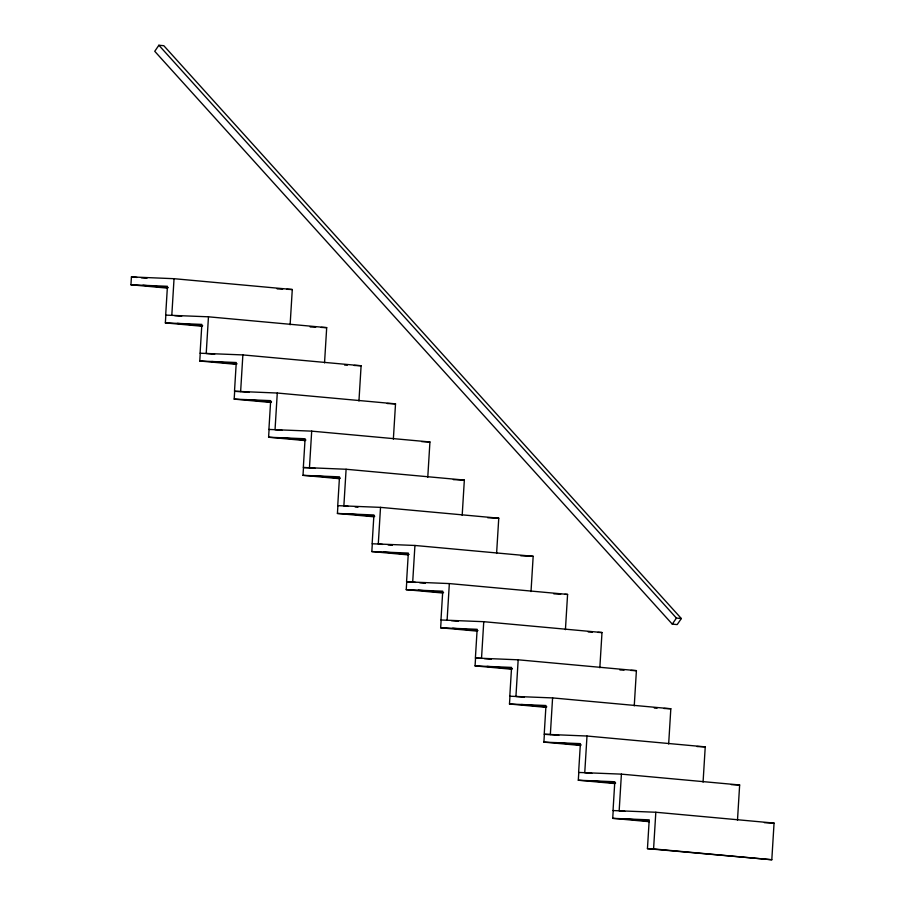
<?xml version="1.0" encoding="UTF-8"?>
<svg xmlns="http://www.w3.org/2000/svg" width="905" height="905" viewBox="0 0 905 905"><rect width="100%" height="100%" fill="white"/><g stroke="black" fill="none" stroke-linecap="round" stroke-linejoin="round"><path stroke-width="1.36" d="M167.538 288.141L130.942 284.781L131.429 276.93L174.043 278.695L292.281 289.521L290.12 324.782M201.951 326.252L165.355 322.893L165.841 315.042M171.803 315.359L174.043 278.695M236.363 364.364L199.767 361.005L200.254 353.154M130.942 284.781L167.436 286.297L165.672 315.11L208.455 316.807L206.216 353.47L214.655 354.24M270.776 402.476L234.18 399.116L234.667 391.265L277.281 393.03L395.519 403.856L393.358 439.117M249.067 392.351L240.628 391.582L242.868 354.918L200.084 353.222L201.849 324.409L165.355 322.893M305.189 440.588L268.593 437.228L269.079 429.377M277.281 393.03L275.041 429.694L282.077 430.339M339.601 478.7L303.005 475.34L303.492 467.489L346.106 469.254L464.344 480.08L462.184 515.341M315.076 468.326L309.453 467.806L311.693 431.142L268.909 429.445L270.674 400.632L234.18 399.116M324.533 362.894L326.694 327.633L208.455 316.807M374.014 516.812L337.418 513.452L337.904 505.601M346.106 469.254L343.866 505.918L348.086 506.302M358.946 401.006L361.106 365.744L242.868 354.918M408.427 554.912L371.831 551.564L372.317 543.713M303.005 475.34L339.499 476.856L337.735 505.657L380.519 507.366L378.279 544.029L382.498 544.414M442.839 593.024L406.243 589.675L406.73 581.825L449.344 583.578L567.582 594.415L565.421 629.676M415.497 582.401L412.691 582.141L414.931 545.466L372.147 543.769L373.912 514.968L337.418 513.452M427.771 477.229L429.932 441.968L311.693 431.142M477.252 631.136L440.656 627.787L441.142 619.925M447.104 620.253L449.344 583.578M511.664 669.248L475.068 665.899L475.555 658.037L518.169 659.802L636.407 670.639L634.247 705.9M406.243 589.675L442.737 591.191L440.973 619.993L483.756 621.69L481.517 658.365L475.385 658.105L477.15 629.303L440.656 627.787M496.596 553.453L498.757 518.192L380.519 507.366M546.077 707.359L509.481 704.011L509.968 696.149M518.169 659.802L515.929 696.477L524.368 697.246M531.009 591.565L533.169 556.303L414.931 545.466M580.49 745.471L543.894 742.123L544.38 734.26L586.994 736.025L705.233 746.863L703.072 782.112M558.781 735.358L550.342 734.589L552.582 697.913L509.798 696.217L511.563 667.415L475.068 665.899M614.902 783.583L578.306 780.234L578.793 772.372M586.994 736.025L584.754 772.7L591.791 773.345M599.834 667.788L601.995 632.527L483.756 621.69M649.315 821.695L612.719 818.346L613.205 810.484M543.894 742.123L580.388 743.627L578.623 772.44L621.407 774.137L619.167 810.812L624.789 811.321M578.306 780.234L614.8 781.739L613.036 810.552L655.82 812.249L774.058 823.086L771.807 859.75L647.448 848.664L649.213 819.851L612.719 818.346M771.807 859.75L653.58 848.924L655.82 812.249M668.659 744L670.82 708.751L552.582 697.913M737.485 820.224L739.645 784.974L621.407 774.137M158.884 45.25L154.744 51.302L672.279 624.122L677.2 624.574L681.341 618.534L163.816 45.703L158.884 45.25L676.42 618.081L681.341 618.534M672.279 624.122L676.42 618.081M277.156 288.899L282.654 289.125M286.772 289.295L292.281 289.521M310.189 326.954L315.687 327.18M321.185 327.406L326.694 327.633M344.601 365.066L347.35 365.179M354.228 365.462L361.106 365.744M199.767 361.005L236.262 362.52L234.497 391.333L240.628 391.582M387.261 403.517L395.519 403.856M421.673 441.629L429.932 441.968M268.593 437.228L305.087 438.744L303.322 467.557L309.453 467.806M453.337 479.627L464.344 480.08M487.75 517.739L498.757 518.192M520.794 555.794L533.169 556.303M371.831 551.564L408.325 553.079L406.56 581.881L412.691 582.141M553.826 593.85L560.704 594.133M564.833 594.302L567.582 594.415M588.239 631.962L592.368 632.131M597.866 632.357L601.995 632.527M619.902 669.949L624.031 670.13M630.898 670.413L636.407 670.639M654.315 708.061L657.064 708.185M663.942 708.468L670.82 708.751M509.481 704.011L545.975 705.515L544.21 734.328L550.342 734.589M696.974 746.523L705.233 746.863M731.387 784.635L739.645 784.974M764.431 822.679L774.058 823.086M647.448 848.664L653.58 848.924M131.429 276.93L137.062 277.439M141.282 277.835L146.915 278.344M142.945 285.279L168.273 287.609M174.608 315.619L181.656 316.264M177.357 323.39L202.686 325.71M211.77 361.502L237.099 363.821M246.183 399.614L271.511 401.933M280.595 437.726L305.924 440.045M315.008 475.838L340.337 478.157M355.122 506.947L357.939 507.207M349.421 513.95L374.749 516.269M388.132 544.934L392.351 545.319M383.833 552.061L409.162 554.38M419.728 582.786L425.35 583.295M418.246 590.173L443.574 592.492M451.324 620.638L458.36 621.283M452.658 628.285L477.987 630.604M484.322 658.625L491.37 659.27M487.071 666.397L512.4 668.716M521.484 704.509L546.812 706.828M555.896 742.62L581.225 744.939M590.309 780.732L615.638 783.051M624.722 818.844L648.647 821.027"/></g></svg>
